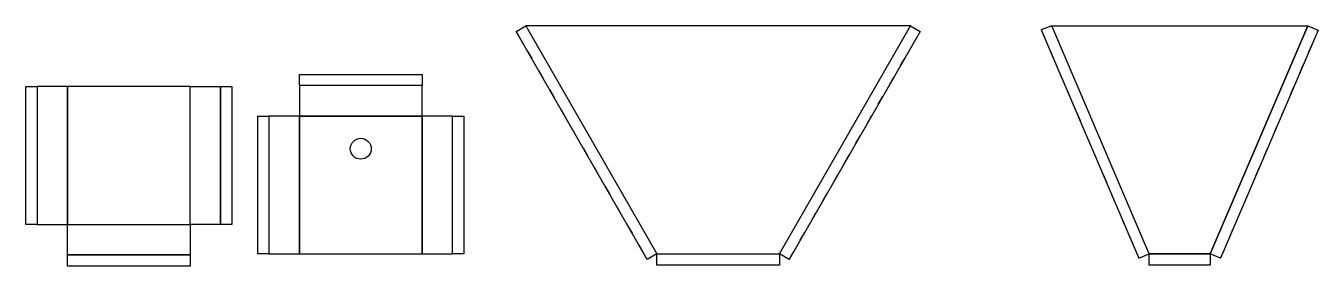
# Model space of a CAD drawing. Header units: millimetres. Extents: x 1130 to 2861, y -164 to 159.
import ezdxf

# ---------------------------------------------------------------- set-up
doc = ezdxf.new("R2010")
doc.units = ezdxf.units.MM
doc.linetypes.add('ACAD_ISO03W100', pattern=[30, 12, -18])

msp = doc.modelspace()

# ---------------------------------------------------------------- linework, layer by layer
at = {"linetype": 'ACAD_ISO03W100'}
for p, q in [((1786.9, 151.2), (1962.4, -154.8)), ((2152.4, -154.8), (2327.9, 151.2)), ((2490.1, 153.1), (2620.7, -152.9)), ((2730.2, -153.1), (2860.8, 152.9)), ((1391.2, -107.8), (1391.2, 77.2)), ((1456, 37.7), (1456, -147.3)), ((1186.3, -148.7), (1350.3, -148.7)), ((2139.4, -162.3), (1975.4, -162.3)), ((2716.4, -162.3), (2634.6, -162.3))]:
    msp.add_line(p, q, dxfattribs=at)
for points in [[(1786.9, 151.2), (1799.9, 158.7), (1975.4, -147.3), (1962.4, -154.8), (1786.9, 151.2)], [(1975.4, -147.3), (2139.4, -147.3), (2314.9, 158.7), (1799.9, 158.7), (1975.4, -147.3)], [(2139.4, -147.3), (2314.9, 158.7), (2327.9, 151.2), (2152.4, -154.8), (2139.4, -147.3)], [(2504, 158.7), (2847, 158.7), (2716.4, -147.3), (2634.6, -147.3), (2504, 158.7)], [(1660.9, 93.6), (1660.9, 78.6), (1496.9, 78.6), (1496.9, 93.6), (1660.9, 93.6)], [(1130.4, 77.2), (1145.4, 77.2), (1145.4, -107.8), (1130.4, -107.8), (1130.4, 77.2)], [(1186.3, -107.8), (1350.3, -107.8), (1350.3, 77.2), (1186.3, 77.2), (1186.3, -107.8)], [(1391.2, 77.2), (1406.2, 77.2), (1406.2, -107.8), (1391.2, -107.8), (1391.2, 77.2)], [(1441, 37.7), (1456, 37.7), (1456, -147.3), (1441, -147.3), (1441, 37.7)], [(1496.9, -147.3), (1660.9, -147.3), (1660.9, 37.7), (1496.9, 37.7), (1496.9, -147.3)], [(1701.8, 37.7), (1716.8, 37.7), (1716.8, -147.3), (1701.8, -147.3), (1701.8, 37.7)], [(1350.3, -148.7), (1350.3, -163.7), (1186.3, -163.7), (1186.3, -148.7), (1350.3, -148.7)], [(1975.4, -147.3), (2139.4, -147.3), (2139.4, -162.3), (1975.4, -162.3), (1975.4, -147.3)], [(2716.4, -147.3), (2716.4, -162.3), (2634.6, -162.3), (2634.6, -147.3), (2716.4, -147.3)]]:
    msp.add_lwpolyline(points)
at = {"linetype": 'ByBlock'}
for points in [[(2504, 158.7), (2490.1, 153.1), (2620.7, -152.9), (2634.6, -147.3), (2504, 158.7)], [(2847, 158.7), (2860.8, 152.9), (2730.2, -153.1), (2716.4, -147.3), (2847, 158.7)]]:
    msp.add_lwpolyline(points, dxfattribs=at)
for points in [[(1186.3, 77.2), (1145.4, 77.2), (1145.4, -107.8), (1186.3, -107.8)], [(1350.3, 77.2), (1391.2, 77.2), (1391.2, -107.8), (1350.3, -107.8)], [(1660.9, 78.6), (1496.9, 78.6), (1496.9, 37.7), (1660.9, 37.7)], [(1496.9, 37.7), (1456, 37.7), (1456, -147.3), (1496.9, -147.3)], [(1701.8, 37.7), (1660.9, 37.7), (1660.9, -147.3), (1701.8, -147.3)], [(1186.3, -107.8), (1350.3, -107.8), (1350.3, -148.7), (1186.3, -148.7)]]:
    msp.add_lwpolyline(points, close=True)
at = {"linetype": 'ACAD_ISO03W100'}
msp.add_lwpolyline([(2139.4, -147.3), (2139.4, -162.3)], dxfattribs=at)
msp.add_circle((1578.9, -6.2), 14)

doc.saveas('drawing.dxf')
